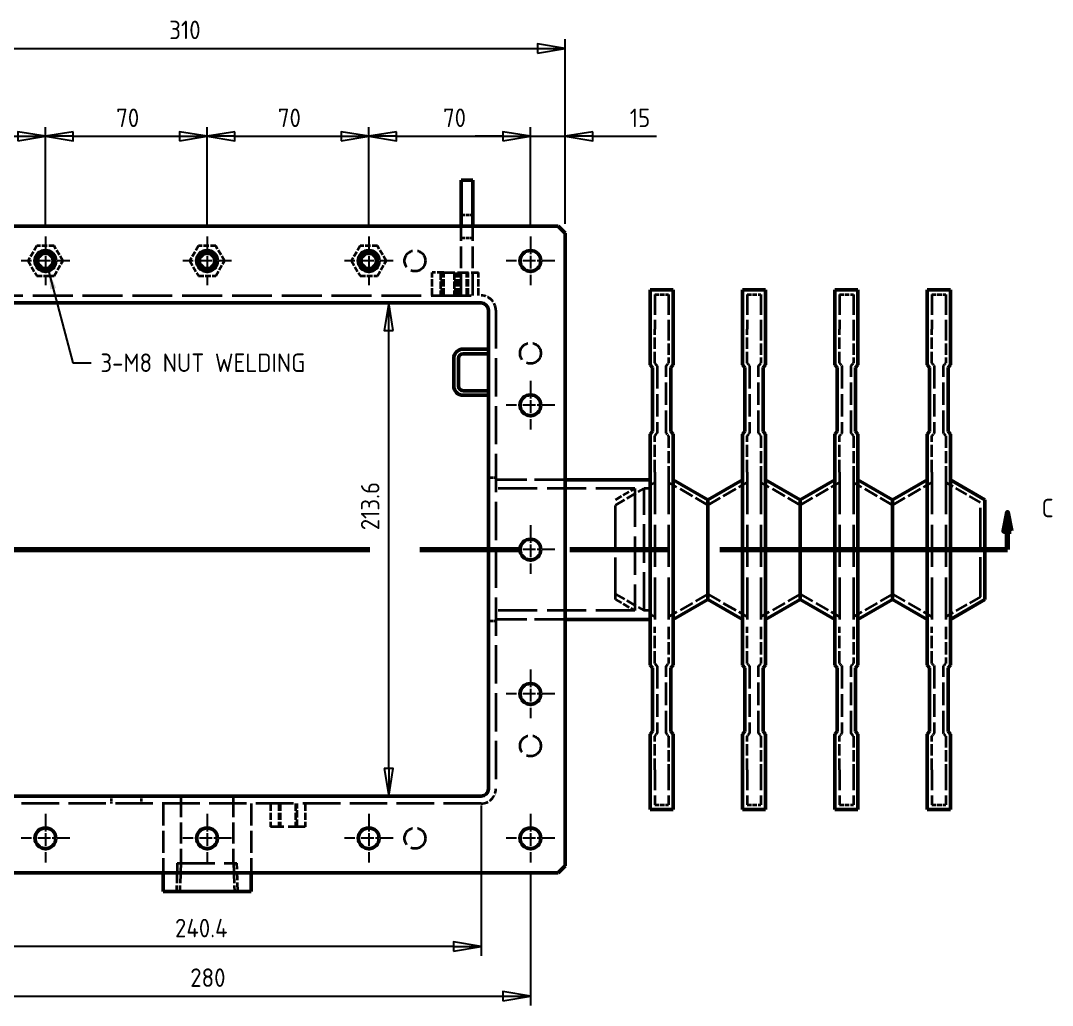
# Model space of a CAD drawing. Header units: millimetres. Extents: x 0 to 3364, y 0 to 2376.
# Drawn here: x 525 to 971.7, y 1507.4 to 1933.8 of the extents above; entities that cross this region are included whole.
import ezdxf

# ---------------------------------------------------------------- set-up
doc = ezdxf.new("R2010")
doc.units = ezdxf.units.MM
doc.header["$LTSCALE"] = 4
for name, pattern in [('CHAIN', [0.3543, 0.2362, -0.0295, 0.0591, -0.0295]), ('DASHED', [0.2067, 0.1654, -0.0413]), ('DOUBLE_DASH_CHAIN', [1.2403, 0.6614, -0.0827, 0.1654, -0.0827, 0.1654, -0.0827])]:
    doc.linetypes.add(name, pattern=pattern)
doc.layers.get('0').update_dxf_attribs({"lineweight": 25})
for name, color, linetype, lineweight in [('가려진 것(ISO)', 5, 'DASHED', 35), ('가시적인 것(ISO)', 7, 'Continuous', 50), ('가시적인 좁은 것(ISO)', 1, 'Continuous', 35), ('기호(ISO)', 7, 'Continuous', 25), ('단면선(ISO)', 7, 'CHAIN', 70), ('중심 표식(ISO)', 1, 'Continuous', 25), ('치수(ISO)', 7, 'Continuous', 25)]:
    doc.layers.add(name, color=color, linetype=linetype, lineweight=lineweight)
doc.styles.add('ISO ProportionalPSTEK', font='isocp.shx')
doc.dimstyles.new('PSTEK', dxfattribs={"dimscale": 4, "dimtxt": 2, "dimasz": 3, "dimexe": 1, "dimexo": 1, "dimgap": 1, "dimtad": 1, "dimrnd": 1e-08, "dimdsep": 46, "dimtxsty": 'ISO ProportionalPSTEK', "dimblk": 'Filled-1', "dimcen": 0.09, "dimdle": 10, "dimclrd": 3, "dimclre": 3, "dimclrt": 1, "dimadec": 1, "dimazin": 2, "dimtfac": 1, "dimtmove": 0, "dimatfit": 3, "dimfxl": 0, "dimtolj": 1, "dimlwd": -1, "dimlwe": -1, "dimarcsym": 0})
doc.dimstyles.new('PSTEK$7', dxfattribs={"dimscale": 4, "dimtxt": 2, "dimasz": 2, "dimexe": 1, "dimexo": 1, "dimgap": 1, "dimtad": 1, "dimrnd": 1e-08, "dimdsep": 46, "dimtxsty": 'ISO ProportionalPSTEK', "dimblk": 'Filled-1', "dimcen": 0.09, "dimdle": 10, "dimclrd": 3, "dimclre": 3, "dimclrt": 1, "dimadec": 1, "dimazin": 2, "dimtfac": 1, "dimtmove": 0, "dimatfit": 3, "dimfxl": 0, "dimtolj": 1, "dimlwd": -1, "dimlwe": -1, "dimarcsym": 0})

# ---------------------------------------------------------------- blocks, each defined once
blk = doc.blocks.new('Filled-1')
at = {"color": 0}
for p, q in [((0, 0), (-1, 0.167)), ((-1, 0.167), (-1, -0.167)), ((-1, 0), (0, 0)), ((-1, -0.167), (0, 0))]:
    blk.add_line(p, q, dxfattribs=at)
at = {"color": 0, "flags": 128}
blk.add_lwpolyline([(-1, -0.167), (0, 0), (-1, 0.167), (-1, -0.167)], dxfattribs=at)
at = {"color": 0}
blk.add_solid([(-1, -0.167), (0, 0), (-1, 0.167), (-1, -0.167)], dxfattribs=at)
blk = doc.blocks.new('*D25')
at = {"layer": 'Defpoints', "color": 0, "transparency": 16777216}
for p in [(745.75, 1883.75), (675.75, 1840.31), (745.75, 1840.31)]:
    blk.add_point(p, dxfattribs=at)
at = {"layer": '치수(ISO)', "color": 3, "transparency": 16777216}
for p, q in [((675.75, 1844.31), (675.75, 1887.75)), ((745.75, 1844.31), (745.75, 1887.75)), ((687.75, 1883.75), (733.75, 1883.75))]:
    blk.add_line(p, q, dxfattribs=at)
at = {"layer": '치수(ISO)', "color": 3, "transparency": 16777216, "xscale": 12, "yscale": 12, "zscale": 12, "rotation": 180}
blk.add_blockref('Filled-1', (675.75, 1883.75), dxfattribs=at)
at = {"layer": '치수(ISO)', "color": 3, "transparency": 16777216, "xscale": 12, "yscale": 12, "zscale": 12}
blk.add_blockref('Filled-1', (745.75, 1883.75), dxfattribs=at)
at = {"layer": '치수(ISO)', "color": 1, "transparency": 16777216, "insert": (707.88, 1895.75), "char_height": 8, "attachment_point": 1, "style": 'ISO ProportionalPSTEK'}
blk.add_mtext('\\A1;70', dxfattribs=at)
blk = doc.blocks.new('*D26')
at = {"layer": 'Defpoints', "color": 0, "transparency": 16777216}
for p in [(760.75, 1883.75), (760.75, 1841.81), (745.75, 1840.31)]:
    blk.add_point(p, dxfattribs=at)
at = {"layer": '치수(ISO)', "color": 3, "transparency": 16777216}
for p, q in [((745.75, 1844.31), (745.75, 1887.75)), ((760.75, 1845.81), (760.75, 1887.75)), ((733.75, 1883.75), (721.75, 1883.75)), ((745.75, 1883.75), (760.75, 1883.75)), ((772.75, 1883.75), (800.28, 1883.75))]:
    blk.add_line(p, q, dxfattribs=at)
at = {"layer": '치수(ISO)', "color": 3, "transparency": 16777216, "xscale": 12, "yscale": 12, "zscale": 12}
blk.add_blockref('Filled-1', (745.75, 1883.75), dxfattribs=at)
at = {"layer": '치수(ISO)', "color": 3, "transparency": 16777216, "xscale": 12, "yscale": 12, "zscale": 12, "rotation": 180}
blk.add_blockref('Filled-1', (760.75, 1883.75), dxfattribs=at)
at = {"layer": '치수(ISO)', "color": 1, "transparency": 16777216, "insert": (788.75, 1895.75), "char_height": 8, "attachment_point": 1, "style": 'ISO ProportionalPSTEK'}
blk.add_mtext('\\A1;15', dxfattribs=at)
blk = doc.blocks.new('*D27')
at = {"layer": 'Defpoints', "color": 0, "transparency": 16777216}
for p in [(465.75, 1569.31), (745.75, 1569.31), (745.75, 1511.44)]:
    blk.add_point(p, dxfattribs=at)
at = {"layer": '치수(ISO)', "color": 3, "transparency": 16777216}
for p, q in [((465.75, 1565.31), (465.75, 1507.44)), ((745.75, 1565.31), (745.75, 1507.44)), ((477.75, 1511.44), (733.75, 1511.44))]:
    blk.add_line(p, q, dxfattribs=at)
at = {"layer": '치수(ISO)', "color": 3, "transparency": 16777216, "xscale": 12, "yscale": 12, "zscale": 12, "rotation": 180}
blk.add_blockref('Filled-1', (465.75, 1511.44), dxfattribs=at)
at = {"layer": '치수(ISO)', "color": 3, "transparency": 16777216, "xscale": 12, "yscale": 12, "zscale": 12}
blk.add_blockref('Filled-1', (745.75, 1511.44), dxfattribs=at)
at = {"layer": '치수(ISO)', "color": 1, "transparency": 16777216, "insert": (598.44, 1523.45), "char_height": 8, "attachment_point": 1, "style": 'ISO ProportionalPSTEK'}
blk.add_mtext('\\A1;280', dxfattribs=at)
blk = doc.blocks.new('*D28')
at = {"layer": 'Defpoints', "color": 0, "transparency": 16777216}
for p in [(483.95, 1598.01), (724.35, 1598.01), (483.95, 1532.91)]:
    blk.add_point(p, dxfattribs=at)
at = {"layer": '치수(ISO)', "color": 3, "transparency": 16777216}
for p, q in [((483.95, 1594.01), (483.95, 1528.91)), ((724.35, 1594.01), (724.35, 1528.91)), ((712.35, 1532.91), (495.95, 1532.91))]:
    blk.add_line(p, q, dxfattribs=at)
at = {"layer": '치수(ISO)', "color": 3, "transparency": 16777216, "xscale": 12, "yscale": 12, "zscale": 12, "rotation": 180}
blk.add_blockref('Filled-1', (483.95, 1532.91), dxfattribs=at)
at = {"layer": '치수(ISO)', "color": 3, "transparency": 16777216, "xscale": 12, "yscale": 12, "zscale": 12}
blk.add_blockref('Filled-1', (724.35, 1532.91), dxfattribs=at)
at = {"layer": '치수(ISO)', "color": 1, "transparency": 16777216, "insert": (591.84, 1544.91), "char_height": 8, "attachment_point": 1, "style": 'ISO ProportionalPSTEK'}
blk.add_mtext('\\A1;240.4', dxfattribs=at)
blk = doc.blocks.new('*D29')
at = {"layer": 'Defpoints', "color": 0, "transparency": 16777216}
for p in [(684.35, 1811.61), (724.35, 1811.61), (724.35, 1598.01)]:
    blk.add_point(p, dxfattribs=at)
at = {"layer": '치수(ISO)', "color": 3, "transparency": 16777216}
blk.add_line((684.35, 1610.01), (684.35, 1799.61), dxfattribs=at)
at = {"layer": '치수(ISO)', "color": 3, "transparency": 16777216, "xscale": 12, "yscale": 12, "zscale": 12}
for p, rotation in [((684.35, 1811.61), 90), ((684.35, 1598.01), 270)]:
    blk.add_blockref('Filled-1', p, dxfattribs=dict(at, rotation=rotation))
at = {"layer": '치수(ISO)', "color": 1, "transparency": 16777216, "insert": (672.34, 1713.18), "char_height": 8, "attachment_point": 1, "rotation": 90, "style": 'ISO ProportionalPSTEK'}
blk.add_mtext('\\A1;213.6', dxfattribs=at)
blk = doc.blocks.new('*D31')
at = {"layer": 'Defpoints', "color": 0, "transparency": 16777216}
for p in [(760.75, 1921.81), (450.75, 1841.81), (760.75, 1841.81)]:
    blk.add_point(p, dxfattribs=at)
at = {"layer": '치수(ISO)', "color": 3, "transparency": 16777216}
for p, q in [((450.75, 1845.81), (450.75, 1925.81)), ((760.75, 1845.81), (760.75, 1925.81)), ((462.75, 1921.81), (748.75, 1921.81))]:
    blk.add_line(p, q, dxfattribs=at)
at = {"layer": '치수(ISO)', "color": 3, "transparency": 16777216, "xscale": 12, "yscale": 12, "zscale": 12, "rotation": 180}
blk.add_blockref('Filled-1', (450.75, 1921.81), dxfattribs=at)
at = {"layer": '치수(ISO)', "color": 3, "transparency": 16777216, "xscale": 12, "yscale": 12, "zscale": 12}
blk.add_blockref('Filled-1', (760.75, 1921.81), dxfattribs=at)
at = {"layer": '치수(ISO)', "color": 1, "transparency": 16777216, "insert": (589.34, 1933.81), "char_height": 8, "attachment_point": 1, "style": 'ISO ProportionalPSTEK'}
blk.add_mtext('\\A1;310', dxfattribs=at)
blk = doc.blocks.new('*D49')
at = {"layer": 'Defpoints', "color": 0, "transparency": 16777216}
for p in [(675.75, 1883.75), (605.75, 1840.31), (675.75, 1840.31)]:
    blk.add_point(p, dxfattribs=at)
at = {"layer": '치수(ISO)', "color": 3, "transparency": 16777216}
for p, q in [((605.75, 1844.31), (605.75, 1887.75)), ((675.75, 1844.31), (675.75, 1887.75)), ((617.75, 1883.75), (663.75, 1883.75))]:
    blk.add_line(p, q, dxfattribs=at)
at = {"layer": '치수(ISO)', "color": 3, "transparency": 16777216, "xscale": 12, "yscale": 12, "zscale": 12, "rotation": 180}
blk.add_blockref('Filled-1', (605.75, 1883.75), dxfattribs=at)
at = {"layer": '치수(ISO)', "color": 3, "transparency": 16777216, "xscale": 12, "yscale": 12, "zscale": 12}
blk.add_blockref('Filled-1', (675.75, 1883.75), dxfattribs=at)
at = {"layer": '치수(ISO)', "color": 1, "transparency": 16777216, "insert": (636.38, 1895.75), "char_height": 8, "attachment_point": 1, "style": 'ISO ProportionalPSTEK'}
blk.add_mtext('\\A1;70', dxfattribs=at)
blk = doc.blocks.new('*D50')
at = {"layer": 'Defpoints', "color": 0, "transparency": 16777216}
for p in [(605.75, 1883.75), (535.75, 1840.31), (605.75, 1840.31)]:
    blk.add_point(p, dxfattribs=at)
at = {"layer": '치수(ISO)', "color": 3, "transparency": 16777216}
for p, q in [((535.75, 1844.31), (535.75, 1887.75)), ((605.75, 1844.31), (605.75, 1887.75)), ((547.75, 1883.75), (593.75, 1883.75))]:
    blk.add_line(p, q, dxfattribs=at)
at = {"layer": '치수(ISO)', "color": 3, "transparency": 16777216, "xscale": 12, "yscale": 12, "zscale": 12, "rotation": 180}
blk.add_blockref('Filled-1', (535.75, 1883.75), dxfattribs=at)
at = {"layer": '치수(ISO)', "color": 3, "transparency": 16777216, "xscale": 12, "yscale": 12, "zscale": 12}
blk.add_blockref('Filled-1', (605.75, 1883.75), dxfattribs=at)
at = {"layer": '치수(ISO)', "color": 1, "transparency": 16777216, "insert": (566.38, 1895.75), "char_height": 8, "attachment_point": 1, "style": 'ISO ProportionalPSTEK'}
blk.add_mtext('\\A1;70', dxfattribs=at)
blk = doc.blocks.new('*D51')
at = {"layer": 'Defpoints', "color": 0, "transparency": 16777216}
for p in [(535.75, 1883.75), (465.75, 1840.31), (535.75, 1840.31)]:
    blk.add_point(p, dxfattribs=at)
at = {"layer": '치수(ISO)', "color": 3, "transparency": 16777216}
for p, q in [((465.75, 1844.31), (465.75, 1887.75)), ((535.75, 1844.31), (535.75, 1887.75)), ((477.75, 1883.75), (523.75, 1883.75))]:
    blk.add_line(p, q, dxfattribs=at)
at = {"layer": '치수(ISO)', "color": 3, "transparency": 16777216, "xscale": 12, "yscale": 12, "zscale": 12, "rotation": 180}
blk.add_blockref('Filled-1', (465.75, 1883.75), dxfattribs=at)
at = {"layer": '치수(ISO)', "color": 3, "transparency": 16777216, "xscale": 12, "yscale": 12, "zscale": 12}
blk.add_blockref('Filled-1', (535.75, 1883.75), dxfattribs=at)
at = {"layer": '치수(ISO)', "color": 1, "transparency": 16777216, "insert": (496.38, 1895.75), "char_height": 8, "attachment_point": 1, "style": 'ISO ProportionalPSTEK'}
blk.add_mtext('\\A1;70', dxfattribs=at)
blk = doc.blocks.new('2dTransSection2')
at = {"layer": '단면선(ISO)', "linetype": 'Continuous'}
for p, q in [((44.6, 430.2), (44.2, 428.2)), ((44.6, 428.2), (44.6, 430.2)), ((45, 428.2), (44.6, 430.2)), ((238.06, 430.2), (237.66, 428.2)), ((238.06, 428.2), (238.06, 430.2)), ((238.46, 428.2), (238.06, 430.2)), ((44.2, 428.2), (45, 428.2)), ((44.6, 426.2), (44.6, 428.2)), ((237.66, 428.2), (238.46, 428.2)), ((238.06, 426.2), (238.06, 428.2)), ((44.6, 426.2), (55.44, 426.2)), ((227.22, 426.2), (238.06, 426.2))]:
    blk.add_line(p, q, dxfattribs=at)
at = {"layer": '단면선(ISO)', "linetype": 'DOUBLE_DASH_CHAIN', "ltscale": 16.359619}
blk.add_line((44.6, 426.2), (238.06, 426.2), dxfattribs=at)
at = {"layer": '단면선(ISO)', "linetype": 'Continuous', "flags": 128}
for points in [[(45, 428.2), (44.6, 430.2), (44.2, 428.2), (45, 428.2)], [(238.46, 428.2), (238.06, 430.2), (237.66, 428.2), (238.46, 428.2)]]:
    blk.add_lwpolyline(points, dxfattribs=at)
at = {"layer": '단면선(ISO)'}
for points in [[(45, 428.2), (44.6, 430.2), (44.2, 428.2), (45, 428.2)], [(238.46, 428.2), (238.06, 430.2), (237.66, 428.2), (238.46, 428.2)]]:
    blk.add_solid(points, dxfattribs=at)
at = {"layer": '단면선(ISO)', "char_height": 2, "attachment_point": 7, "style": 'ISO ProportionalPSTEK'}
for insert in [(39.75, 429.7), (241.77, 429.7)]:
    blk.add_mtext('C', dxfattribs=dict(at, insert=insert))

msp = doc.modelspace()

# ---------------------------------------------------------------- linework, layer by layer
at = {"layer": '가려진 것(ISO)', "ltscale": 2.380771}
for p, q in [((715.7459, 1849.8072), (720.7459, 1849.8072)), ((715.7459, 1839.8072), (720.7459, 1839.8072))]:
    msp.add_line(p, q, dxfattribs=at)
at = {"layer": '가려진 것(ISO)', "ltscale": 14.285125}
for p, q in [((715.7459, 1814.8072), (715.7459, 1844.8072)), ((720.7459, 1814.8072), (720.7459, 1844.8072)), ((586.7459, 1594.8072), (586.7459, 1564.8072)), ((624.7459, 1594.8072), (624.7459, 1564.8072))]:
    msp.add_line(p, q, dxfattribs=at)
at = {"layer": '가려진 것(ISO)', "ltscale": 3.573851}
for p, q in [((531.9931, 1836.3072), (528.2404, 1829.8072)), ((539.4987, 1836.3072), (531.9931, 1836.3072)), ((543.2515, 1829.8072), (539.4987, 1836.3072)), ((601.9931, 1836.3072), (598.2404, 1829.8072)), ((609.4987, 1836.3072), (601.9931, 1836.3072)), ((613.2515, 1829.8072), (609.4987, 1836.3072)), ((671.9931, 1836.3072), (668.2404, 1829.8072)), ((679.4987, 1836.3072), (671.9931, 1836.3072)), ((683.2515, 1829.8072), (679.4987, 1836.3072)), ((528.2404, 1829.8072), (531.9931, 1823.3072)), ((539.4987, 1823.3072), (543.2515, 1829.8072)), ((598.2404, 1829.8072), (601.9931, 1823.3072)), ((609.4987, 1823.3072), (613.2515, 1829.8072)), ((668.2404, 1829.8072), (671.9931, 1823.3072)), ((679.4987, 1823.3072), (683.2515, 1829.8072)), ((531.9931, 1823.3072), (539.4987, 1823.3072)), ((601.9931, 1823.3072), (609.4987, 1823.3072)), ((671.9931, 1823.3072), (679.4987, 1823.3072))]:
    msp.add_line(p, q, dxfattribs=at)
at = {"layer": '가려진 것(ISO)', "ltscale": 4.396033}
msp.add_line((708.2459, 1824.8072), (703.2459, 1824.8072), dxfattribs=at)
at = {"layer": '가려진 것(ISO)', "ltscale": 4.761642}
for p, q in [((703.2459, 1814.8072), (703.2459, 1824.8072)), ((706.7459, 1824.8072), (706.7459, 1814.8072)), ((707.4224, 1814.8072), (707.4224, 1824.8072)), ((708.2459, 1814.8072), (708.2459, 1824.8072)), ((712.7459, 1824.8072), (712.7459, 1814.8072)), ((713.2874, 1814.8072), (713.2874, 1824.8072)), ((714.0694, 1814.8072), (714.0694, 1824.8072)), ((714.7459, 1814.8072), (714.7459, 1824.8072)), ((718.2044, 1814.8072), (718.2044, 1824.8072)), ((718.2459, 1814.8072), (718.2459, 1824.8072)), ((718.7459, 1814.8072), (718.7459, 1824.8072)), ((723.2459, 1814.8072), (723.2459, 1824.8072)), ((633.2459, 1594.8072), (633.2459, 1584.8072)), ((636.7459, 1594.8072), (636.7459, 1584.8072)), ((637.4224, 1594.8072), (637.4224, 1584.8072)), ((644.0694, 1594.8072), (644.0694, 1584.8072)), ((644.7459, 1584.8072), (644.7459, 1594.8072)), ((648.2459, 1594.8072), (648.2459, 1584.8072))]:
    msp.add_line(p, q, dxfattribs=at)
at = {"layer": '가려진 것(ISO)', "ltscale": 7.142512}
msp.add_line((708.2459, 1824.8072), (723.2459, 1824.8072), dxfattribs=at)
at = {"layer": '가려진 것(ISO)', "ltscale": 26.080837}
msp.add_line((487.1459, 1814.8072), (724.3459, 1814.8072), dxfattribs=at)
at = {"layer": '가려진 것(ISO)', "ltscale": 13.380299}
for p, q in [((799.5459, 1815.3072), (799.5459, 1800.1736)), ((805.5459, 1815.3072), (805.5459, 1800.1736)), ((839.5459, 1815.3072), (839.5459, 1800.1736)), ((845.5459, 1815.3072), (845.5459, 1800.1736)), ((879.5459, 1815.3072), (879.5459, 1800.1736)), ((885.5459, 1815.3072), (885.5459, 1800.1736)), ((919.5459, 1815.3072), (919.5459, 1800.1736)), ((925.5459, 1815.3072), (925.5459, 1800.1736)), ((799.5459, 1609.4407), (799.5459, 1594.3072)), ((805.5459, 1609.4407), (805.5459, 1594.3072)), ((839.5459, 1609.4407), (839.5459, 1594.3072)), ((845.5459, 1609.4407), (845.5459, 1594.3072)), ((879.5459, 1609.4407), (879.5459, 1594.3072)), ((885.5459, 1609.4407), (885.5459, 1594.3072)), ((919.5459, 1609.4407), (919.5459, 1594.3072)), ((925.5459, 1609.4407), (925.5459, 1594.3072))]:
    msp.add_line(p, q, dxfattribs=at)
at = {"layer": '가려진 것(ISO)', "ltscale": 2.856945}
for p, q in [((799.5459, 1815.3072), (805.5459, 1815.3072)), ((839.5459, 1815.3072), (845.5459, 1815.3072)), ((879.5459, 1815.3072), (885.5459, 1815.3072)), ((919.5459, 1815.3072), (925.5459, 1815.3072)), ((799.5459, 1594.3072), (805.5459, 1594.3072)), ((839.5459, 1594.3072), (845.5459, 1594.3072)), ((879.5459, 1594.3072), (885.5459, 1594.3072)), ((919.5459, 1594.3072), (925.5459, 1594.3072))]:
    msp.add_line(p, q, dxfattribs=at)
at = {"layer": '가려진 것(ISO)', "ltscale": 25.060474}
msp.add_line((730.7459, 1808.4072), (730.7459, 1601.2072), dxfattribs=at)
at = {"layer": '가려진 것(ISO)', "ltscale": 7.417737}
for p, q in [((799.5459, 1785.5351), (799.5459, 1800.1736)), ((805.5459, 1800.1736), (805.5459, 1785.5351)), ((839.5459, 1785.5351), (839.5459, 1800.1736)), ((845.5459, 1800.1736), (845.5459, 1785.5351)), ((879.5459, 1785.5351), (879.5459, 1800.1736)), ((885.5459, 1800.1736), (885.5459, 1785.5351)), ((919.5459, 1785.5351), (919.5459, 1800.1736)), ((925.5459, 1800.1736), (925.5459, 1785.5351)), ((799.5459, 1609.4407), (799.5459, 1624.0792)), ((805.5459, 1624.0792), (805.5459, 1609.4407)), ((839.5459, 1609.4407), (839.5459, 1624.0792)), ((845.5459, 1624.0792), (845.5459, 1609.4407)), ((879.5459, 1609.4407), (879.5459, 1624.0792)), ((885.5459, 1624.0792), (885.5459, 1609.4407)), ((919.5459, 1609.4407), (919.5459, 1624.0792)), ((925.5459, 1624.0792), (925.5459, 1609.4407))]:
    msp.add_line(p, q, dxfattribs=at)
at = {"layer": '가려진 것(ISO)', "ltscale": 0.768951}
for p, q in [((799.5459, 1785.5351), (800.5459, 1784.3434)), ((804.5459, 1784.3434), (805.5459, 1785.5351)), ((839.5459, 1785.5351), (840.5459, 1784.3434)), ((844.5459, 1784.3434), (845.5459, 1785.5351)), ((879.5459, 1785.5351), (880.5459, 1784.3434)), ((884.5459, 1784.3434), (885.5459, 1785.5351)), ((919.5459, 1785.5351), (920.5459, 1784.3434)), ((924.5459, 1784.3434), (925.5459, 1785.5351)), ((800.5459, 1755.271), (799.5459, 1754.0792)), ((805.5459, 1754.0792), (804.5459, 1755.271)), ((840.5459, 1755.271), (839.5459, 1754.0792)), ((845.5459, 1754.0792), (844.5459, 1755.271)), ((880.5459, 1755.271), (879.5459, 1754.0792)), ((885.5459, 1754.0792), (884.5459, 1755.271)), ((920.5459, 1755.271), (919.5459, 1754.0792)), ((925.5459, 1754.0792), (924.5459, 1755.271)), ((799.5459, 1655.5351), (800.5459, 1654.3434)), ((804.5459, 1654.3434), (805.5459, 1655.5351)), ((839.5459, 1655.5351), (840.5459, 1654.3434)), ((844.5459, 1654.3434), (845.5459, 1655.5351)), ((879.5459, 1655.5351), (880.5459, 1654.3434)), ((884.5459, 1654.3434), (885.5459, 1655.5351)), ((919.5459, 1655.5351), (920.5459, 1654.3434)), ((924.5459, 1654.3434), (925.5459, 1655.5351)), ((800.5459, 1625.271), (799.5459, 1624.0792)), ((805.5459, 1624.0792), (804.5459, 1625.271)), ((840.5459, 1625.271), (839.5459, 1624.0792)), ((845.5459, 1624.0792), (844.5459, 1625.271)), ((880.5459, 1625.271), (879.5459, 1624.0792)), ((885.5459, 1624.0792), (884.5459, 1625.271)), ((920.5459, 1625.271), (919.5459, 1624.0792)), ((925.5459, 1624.0792), (924.5459, 1625.271))]:
    msp.add_line(p, q, dxfattribs=at)
at = {"layer": '가려진 것(ISO)', "ltscale": 14.731858}
for p, q in [((800.5459, 1784.3434), (800.5459, 1755.271)), ((804.5459, 1755.271), (804.5459, 1784.3434)), ((840.5459, 1784.3434), (840.5459, 1755.271)), ((844.5459, 1755.271), (844.5459, 1784.3434)), ((880.5459, 1784.3434), (880.5459, 1755.271)), ((884.5459, 1755.271), (884.5459, 1784.3434)), ((920.5459, 1784.3434), (920.5459, 1755.271)), ((924.5459, 1755.271), (924.5459, 1784.3434)), ((800.5459, 1654.3434), (800.5459, 1625.271)), ((804.5459, 1625.271), (804.5459, 1654.3434)), ((840.5459, 1654.3434), (840.5459, 1625.271)), ((844.5459, 1625.271), (844.5459, 1654.3434)), ((880.5459, 1654.3434), (880.5459, 1625.271)), ((884.5459, 1625.271), (884.5459, 1654.3434)), ((920.5459, 1654.3434), (920.5459, 1625.271)), ((924.5459, 1625.271), (924.5459, 1654.3434))]:
    msp.add_line(p, q, dxfattribs=at)
at = {"layer": '가려진 것(ISO)', "ltscale": 7.98303}
for p, q in [((799.5459, 1738.3251), (799.5459, 1754.0792)), ((805.5459, 1754.0792), (805.5459, 1738.3251)), ((839.5459, 1738.3251), (839.5459, 1754.0792)), ((845.5459, 1754.0792), (845.5459, 1738.3251)), ((879.5459, 1738.3251), (879.5459, 1754.0792)), ((885.5459, 1754.0792), (885.5459, 1738.3251)), ((919.5459, 1738.3251), (919.5459, 1754.0792)), ((925.5459, 1754.0792), (925.5459, 1738.3251)), ((799.5459, 1655.5351), (799.5459, 1671.2892)), ((805.5459, 1671.2892), (805.5459, 1655.5351)), ((839.5459, 1655.5351), (839.5459, 1671.2892)), ((845.5459, 1671.2892), (845.5459, 1655.5351)), ((879.5459, 1655.5351), (879.5459, 1671.2892)), ((885.5459, 1671.2892), (885.5459, 1655.5351)), ((919.5459, 1655.5351), (919.5459, 1671.2892)), ((925.5459, 1671.2892), (925.5459, 1655.5351))]:
    msp.add_line(p, q, dxfattribs=at)
at = {"layer": '가려진 것(ISO)', "ltscale": 27.583014}
for p, q in [((799.5459, 1738.3251), (799.5459, 1671.2892)), ((805.5459, 1738.3251), (805.5459, 1671.2892)), ((839.5459, 1738.3251), (839.5459, 1671.2892)), ((845.5459, 1738.3251), (845.5459, 1671.2892)), ((879.5459, 1738.3251), (879.5459, 1671.2892)), ((885.5459, 1738.3251), (885.5459, 1671.2892)), ((919.5459, 1738.3251), (919.5459, 1671.2892)), ((925.5459, 1738.3251), (925.5459, 1671.2892))]:
    msp.add_line(p, q, dxfattribs=at)
at = {"layer": '가려진 것(ISO)', "ltscale": 1.523657}
for p, q in [((730.7459, 1735.8072), (727.5459, 1735.8072)), ((730.7459, 1673.8072), (727.5459, 1673.8072)), ((564.2459, 1598.0072), (564.2459, 1594.8072)), ((577.2459, 1598.0072), (577.2459, 1594.8072))]:
    msp.add_line(p, q, dxfattribs=at)
at = {"layer": '가려진 것(ISO)', "ltscale": 20.077406}
for p, q in [((760.7459, 1735.0572), (727.5459, 1735.0572)), ((760.7459, 1674.5572), (727.5459, 1674.5572))]:
    msp.add_line(p, q, dxfattribs=at)
at = {"layer": '가려진 것(ISO)', "ltscale": 1.099577}
for p, q in [((797.5459, 1732.7478), (799.5459, 1733.9025)), ((797.5459, 1676.8666), (799.5459, 1675.7119))]:
    msp.add_line(p, q, dxfattribs=at)
at = {"layer": '가려진 것(ISO)', "ltscale": 9.347156}
for p, q in [((822.5459, 1724.0875), (805.5459, 1733.9025)), ((822.5459, 1724.0875), (839.5459, 1733.9025)), ((862.5459, 1724.0875), (845.5459, 1733.9025)), ((862.5459, 1724.0875), (879.5459, 1733.9025)), ((902.5459, 1724.0875), (885.5459, 1733.9025)), ((902.5459, 1724.0875), (919.5459, 1733.9025)), ((822.5459, 1685.5268), (805.5459, 1675.7119)), ((822.5459, 1685.5268), (839.5459, 1675.7119)), ((862.5459, 1685.5268), (845.5459, 1675.7119)), ((862.5459, 1685.5268), (879.5459, 1675.7119)), ((902.5459, 1685.5268), (885.5459, 1675.7119)), ((902.5459, 1685.5268), (919.5459, 1675.7119))]:
    msp.add_line(p, q, dxfattribs=at)
at = {"layer": '가려진 것(ISO)', "ltscale": 8.247478}
for p, q in [((940.5459, 1725.2422), (925.5459, 1733.9025)), ((940.5459, 1684.3721), (925.5459, 1675.7119))]:
    msp.add_line(p, q, dxfattribs=at)
at = {"layer": '가려진 것(ISO)', "ltscale": 25.567734}
for p, q in [((790.9641, 1731.2572), (727.5459, 1731.2572)), ((790.9641, 1678.3572), (727.5459, 1678.3572))]:
    msp.add_line(p, q, dxfattribs=at)
at = {"layer": '가려진 것(ISO)', "ltscale": 6.827909}
for p, q in [((782.5459, 1724.0875), (794.9641, 1731.2572)), ((782.5459, 1685.5268), (794.9641, 1678.3572))]:
    msp.add_line(p, q, dxfattribs=at)
at = {"layer": '가려진 것(ISO)', "ltscale": 4.628555}
for p, q in [((782.5459, 1726.3969), (790.9641, 1731.2572)), ((782.5459, 1683.2174), (790.9641, 1678.3572))]:
    msp.add_line(p, q, dxfattribs=at)
at = {"layer": '가려진 것(ISO)', "ltscale": 25.125523}
for p, q in [((790.9641, 1731.2572), (790.9641, 1678.3572)), ((794.9641, 1678.3572), (794.9641, 1731.2572))]:
    msp.add_line(p, q, dxfattribs=at)
at = {"layer": '가려진 것(ISO)', "ltscale": 1.229283}
for p, q in [((797.5459, 1731.2572), (794.9641, 1731.2572)), ((797.5459, 1678.3572), (794.9641, 1678.3572))]:
    msp.add_line(p, q, dxfattribs=at)
at = {"layer": '가려진 것(ISO)', "ltscale": 27.344858}
msp.add_line((782.5459, 1683.2174), (782.5459, 1726.3969), dxfattribs=at)
at = {"layer": '가려진 것(ISO)', "ltscale": 25.882353}
msp.add_line((940.5459, 1684.3721), (940.5459, 1725.2422), dxfattribs=at)
at = {"layer": '가려진 것(ISO)', "ltscale": 24.552492}
msp.add_line((724.3459, 1594.8072), (480.7459, 1594.8072), dxfattribs=at)
at = {"layer": '가려진 것(ISO)', "ltscale": 13.789904}
for p, q in [((594.4304, 1598.0072), (594.4304, 1569.0472)), ((617.0614, 1598.0072), (617.0614, 1569.0472))]:
    msp.add_line(p, q, dxfattribs=at)
at = {"layer": '가려진 것(ISO)', "ltscale": 11.219489}
msp.add_line((648.2459, 1584.8072), (633.2459, 1584.8072), dxfattribs=at)
at = {"layer": '가려진 것(ISO)', "ltscale": 5.831117}
for p, q in [((592.8433, 1569.0472), (592.4608, 1556.8072)), ((594.2954, 1569.0472), (593.9129, 1556.8072)), ((617.1964, 1569.0472), (617.5789, 1556.8072)), ((619.0311, 1556.8072), (618.6486, 1569.0472))]:
    msp.add_line(p, q, dxfattribs=at)
at = {"layer": '가려진 것(ISO)', "ltscale": 24.513083}
msp.add_line((592.8433, 1569.0472), (618.6486, 1569.0472), dxfattribs=at)
at = {"layer": '가려진 것(ISO)', "ltscale": 13.463407}
for centre in [(695.7459, 1829.8072), (745.7459, 1789.8072), (745.7459, 1619.8072), (695.7459, 1579.8072)]:
    msp.add_circle(centre, 4.5, dxfattribs=at)
at = {"layer": '가려진 것(ISO)', "ltscale": 4.786925}
for centre, start, end in [((724.3459, 1808.4072), 0, 90), ((724.3459, 1601.2072), 270, 0)]:
    msp.add_arc(centre, 6.4, start, end, dxfattribs=at)
at = {"layer": '가시적인 것(ISO)'}
for p, q in [((715.7459, 1861.8072), (715.7459, 1864.8072)), ((720.7459, 1864.8072), (715.7459, 1864.8072)), ((720.7459, 1864.8072), (720.7459, 1861.8072)), ((715.7459, 1844.8072), (715.7459, 1861.8072)), ((720.7459, 1844.8072), (720.7459, 1861.8072)), ((453.7459, 1844.8072), (757.7459, 1844.8072)), ((757.7459, 1844.8072), (760.7459, 1841.8072)), ((760.7459, 1841.8072), (760.7459, 1567.8072)), ((797.5459, 1817.3072), (797.5459, 1800.8577)), ((797.5459, 1817.3072), (807.5459, 1817.3072)), ((807.5459, 1800.8577), (807.5459, 1817.3072)), ((837.5459, 1817.3072), (837.5459, 1800.8577)), ((837.5459, 1817.3072), (847.5459, 1817.3072)), ((847.5459, 1800.8577), (847.5459, 1817.3072)), ((877.5459, 1817.3072), (877.5459, 1800.8577)), ((877.5459, 1817.3072), (887.5459, 1817.3072)), ((887.5459, 1800.8577), (887.5459, 1817.3072)), ((917.5459, 1817.3072), (917.5459, 1800.8577)), ((917.5459, 1817.3072), (927.5459, 1817.3072)), ((927.5459, 1800.8577), (927.5459, 1817.3072)), ((487.1459, 1811.6072), (724.3459, 1811.6072)), ((727.5459, 1808.4072), (727.5459, 1601.2072)), ((797.5459, 1784.8072), (797.5459, 1800.8577)), ((807.5459, 1800.8577), (807.5459, 1784.8072)), ((837.5459, 1784.8072), (837.5459, 1800.8577)), ((847.5459, 1800.8577), (847.5459, 1784.8072)), ((877.5459, 1784.8072), (877.5459, 1800.8577)), ((887.5459, 1800.8577), (887.5459, 1784.8072)), ((917.5459, 1784.8072), (917.5459, 1800.8577)), ((927.5459, 1800.8577), (927.5459, 1784.8072)), ((727.5459, 1791.6072), (716.5459, 1791.6072)), ((712.5459, 1787.6072), (712.5459, 1775.6072)), ((714.5459, 1775.6072), (714.5459, 1787.6072)), ((716.5459, 1789.6072), (727.5459, 1789.6072)), ((797.5459, 1784.8072), (798.5459, 1783.6154)), ((798.5459, 1783.6154), (798.5459, 1755.9989)), ((806.5459, 1783.6154), (807.5459, 1784.8072)), ((806.5459, 1755.9989), (806.5459, 1783.6154)), ((837.5459, 1784.8072), (838.5459, 1783.6154)), ((838.5459, 1783.6154), (838.5459, 1755.9989)), ((846.5459, 1783.6154), (847.5459, 1784.8072)), ((846.5459, 1755.9989), (846.5459, 1783.6154)), ((877.5459, 1784.8072), (878.5459, 1783.6154)), ((878.5459, 1783.6154), (878.5459, 1755.9989)), ((886.5459, 1783.6154), (887.5459, 1784.8072)), ((886.5459, 1755.9989), (886.5459, 1783.6154)), ((917.5459, 1784.8072), (918.5459, 1783.6154)), ((918.5459, 1783.6154), (918.5459, 1755.9989)), ((926.5459, 1783.6154), (927.5459, 1784.8072)), ((926.5459, 1755.9989), (926.5459, 1783.6154)), ((727.5459, 1773.6072), (716.5459, 1773.6072)), ((716.5459, 1771.6072), (727.5459, 1771.6072)), ((798.5459, 1755.9989), (797.5459, 1754.8072)), ((807.5459, 1754.8072), (806.5459, 1755.9989)), ((838.5459, 1755.9989), (837.5459, 1754.8072)), ((847.5459, 1754.8072), (846.5459, 1755.9989)), ((878.5459, 1755.9989), (877.5459, 1754.8072)), ((887.5459, 1754.8072), (886.5459, 1755.9989)), ((918.5459, 1755.9989), (917.5459, 1754.8072)), ((927.5459, 1754.8072), (926.5459, 1755.9989)), ((797.5459, 1739.0092), (797.5459, 1754.8072)), ((807.5459, 1754.8072), (807.5459, 1739.0092)), ((837.5459, 1739.0092), (837.5459, 1754.8072)), ((847.5459, 1754.8072), (847.5459, 1739.0092)), ((877.5459, 1739.0092), (877.5459, 1754.8072)), ((887.5459, 1754.8072), (887.5459, 1739.0092)), ((917.5459, 1739.0092), (917.5459, 1754.8072)), ((927.5459, 1754.8072), (927.5459, 1739.0092)), ((797.5459, 1739.0092), (797.5459, 1670.6052)), ((807.5459, 1670.6052), (807.5459, 1739.0092)), ((837.5459, 1739.0092), (837.5459, 1670.6052)), ((847.5459, 1670.6052), (847.5459, 1739.0092)), ((877.5459, 1739.0092), (877.5459, 1670.6052)), ((887.5459, 1670.6052), (887.5459, 1739.0092)), ((917.5459, 1739.0092), (917.5459, 1670.6052)), ((927.5459, 1670.6052), (927.5459, 1739.0092)), ((797.5459, 1735.0572), (760.7459, 1735.0572)), ((822.5459, 1726.3969), (807.5459, 1735.0572)), ((822.5459, 1726.3969), (837.5459, 1735.0572)), ((862.5459, 1726.3969), (847.5459, 1735.0572)), ((862.5459, 1726.3969), (877.5459, 1735.0572)), ((902.5459, 1726.3969), (887.5459, 1735.0572)), ((902.5459, 1726.3969), (917.5459, 1735.0572)), ((942.5459, 1726.3969), (927.5459, 1735.0572)), ((822.5459, 1683.2174), (822.5459, 1726.3969)), ((862.5459, 1683.2174), (862.5459, 1726.3969)), ((902.5459, 1683.2174), (902.5459, 1726.3969)), ((942.5459, 1683.2174), (942.5459, 1726.3969)), ((822.5459, 1683.2174), (807.5459, 1674.5572)), ((822.5459, 1683.2174), (837.5459, 1674.5572)), ((862.5459, 1683.2174), (847.5459, 1674.5572)), ((862.5459, 1683.2174), (877.5459, 1674.5572)), ((902.5459, 1683.2174), (887.5459, 1674.5572)), ((902.5459, 1683.2174), (917.5459, 1674.5572)), ((942.5459, 1683.2174), (927.5459, 1674.5572)), ((797.5459, 1674.5572), (760.7459, 1674.5572)), ((797.5459, 1654.8072), (797.5459, 1670.6052)), ((807.5459, 1670.6052), (807.5459, 1654.8072)), ((837.5459, 1654.8072), (837.5459, 1670.6052)), ((847.5459, 1670.6052), (847.5459, 1654.8072)), ((877.5459, 1654.8072), (877.5459, 1670.6052)), ((887.5459, 1670.6052), (887.5459, 1654.8072)), ((917.5459, 1654.8072), (917.5459, 1670.6052)), ((927.5459, 1670.6052), (927.5459, 1654.8072)), ((797.5459, 1654.8072), (798.5459, 1653.6154)), ((798.5459, 1653.6154), (798.5459, 1625.9989)), ((806.5459, 1653.6154), (807.5459, 1654.8072)), ((806.5459, 1625.9989), (806.5459, 1653.6154)), ((837.5459, 1654.8072), (838.5459, 1653.6154)), ((838.5459, 1653.6154), (838.5459, 1625.9989)), ((846.5459, 1653.6154), (847.5459, 1654.8072)), ((846.5459, 1625.9989), (846.5459, 1653.6154)), ((877.5459, 1654.8072), (878.5459, 1653.6154)), ((878.5459, 1653.6154), (878.5459, 1625.9989)), ((886.5459, 1653.6154), (887.5459, 1654.8072)), ((886.5459, 1625.9989), (886.5459, 1653.6154)), ((917.5459, 1654.8072), (918.5459, 1653.6154)), ((918.5459, 1653.6154), (918.5459, 1625.9989)), ((926.5459, 1653.6154), (927.5459, 1654.8072)), ((926.5459, 1625.9989), (926.5459, 1653.6154)), ((798.5459, 1625.9989), (797.5459, 1624.8072)), ((797.5459, 1608.7567), (797.5459, 1624.8072)), ((807.5459, 1624.8072), (806.5459, 1625.9989)), ((807.5459, 1624.8072), (807.5459, 1608.7567)), ((838.5459, 1625.9989), (837.5459, 1624.8072)), ((837.5459, 1608.7567), (837.5459, 1624.8072)), ((847.5459, 1624.8072), (846.5459, 1625.9989)), ((847.5459, 1624.8072), (847.5459, 1608.7567)), ((878.5459, 1625.9989), (877.5459, 1624.8072)), ((877.5459, 1608.7567), (877.5459, 1624.8072)), ((887.5459, 1624.8072), (886.5459, 1625.9989)), ((887.5459, 1624.8072), (887.5459, 1608.7567)), ((918.5459, 1625.9989), (917.5459, 1624.8072)), ((917.5459, 1608.7567), (917.5459, 1624.8072)), ((927.5459, 1624.8072), (926.5459, 1625.9989)), ((927.5459, 1624.8072), (927.5459, 1608.7567)), ((797.5459, 1608.7567), (797.5459, 1592.3072)), ((807.5459, 1592.3072), (807.5459, 1608.7567)), ((837.5459, 1608.7567), (837.5459, 1592.3072)), ((847.5459, 1592.3072), (847.5459, 1608.7567)), ((877.5459, 1608.7567), (877.5459, 1592.3072)), ((887.5459, 1592.3072), (887.5459, 1608.7567)), ((917.5459, 1608.7567), (917.5459, 1592.3072)), ((927.5459, 1592.3072), (927.5459, 1608.7567)), ((724.3459, 1598.0072), (483.9459, 1598.0072)), ((797.5459, 1592.3072), (807.5459, 1592.3072)), ((837.5459, 1592.3072), (847.5459, 1592.3072)), ((877.5459, 1592.3072), (887.5459, 1592.3072)), ((917.5459, 1592.3072), (927.5459, 1592.3072)), ((757.7459, 1564.8072), (453.7459, 1564.8072)), ((586.7459, 1564.8072), (586.7459, 1556.8072)), ((624.7459, 1564.8072), (624.7459, 1556.8072)), ((760.7459, 1567.8072), (757.7459, 1564.8072)), ((586.7459, 1556.8072), (624.7459, 1556.8072))]:
    msp.add_line(p, q, dxfattribs=at)
for centre, radius in [((535.7459, 1829.8072), 4.5), ((535.7459, 1829.8072), 3.3235), ((605.7459, 1829.8072), 4.5), ((605.7459, 1829.8072), 3.3235), ((675.7459, 1829.8072), 4.5), ((675.7459, 1829.8072), 3.3235), ((745.7459, 1829.8072), 4.5), ((745.7459, 1767.3072), 4.5), ((745.7459, 1704.8072), 4.5), ((745.7459, 1642.3072), 4.5), ((535.7459, 1579.8072), 4.5), ((605.7459, 1579.8072), 4.5), ((675.7459, 1579.8072), 4.5), ((745.7459, 1579.8072), 4.5)]:
    msp.add_circle(centre, radius, dxfattribs=at)
for centre, radius, start, end in [((724.3459, 1808.4072), 3.2, 0, 90), ((716.5459, 1787.6072), 4, 90, 180), ((716.5459, 1787.6072), 2, 90, 180), ((716.5459, 1775.6072), 4, 180, 270), ((716.5459, 1775.6072), 2, 180, 270), ((724.3459, 1601.2072), 3.2, 270, 0)]:
    msp.add_arc(centre, radius, start, end, dxfattribs=at)
at = {"layer": '가시적인 좁은 것(ISO)'}
for centre in [(535.7459, 1829.8072), (605.7459, 1829.8072), (675.7459, 1829.8072)]:
    msp.add_arc(centre, 4, 100, 10, dxfattribs=at)
at = {"layer": '중심 표식(ISO)', "linetype": 'CHAIN', "ltscale": 5.833739}
for p, q in [((535.7459, 1840.3072), (535.7459, 1819.3072)), ((605.7459, 1840.3072), (605.7459, 1819.3072)), ((675.7459, 1840.3072), (675.7459, 1819.3072)), ((745.7459, 1840.3072), (745.7459, 1819.3072)), ((546.2459, 1829.8072), (525.2459, 1829.8072)), ((616.2459, 1829.8072), (595.2459, 1829.8072)), ((686.2459, 1829.8072), (665.2459, 1829.8072)), ((756.2459, 1829.8072), (735.2459, 1829.8072)), ((745.7459, 1777.8072), (745.7459, 1756.8072)), ((756.2459, 1767.3072), (735.2459, 1767.3072)), ((745.7459, 1715.3072), (745.7459, 1694.3072)), ((756.2459, 1704.8072), (735.2459, 1704.8072)), ((745.7459, 1652.8072), (745.7459, 1631.8072)), ((756.2459, 1642.3072), (735.2459, 1642.3072)), ((535.7459, 1590.3072), (535.7459, 1569.3072)), ((605.7459, 1590.3072), (605.7459, 1569.3072)), ((675.7459, 1590.3072), (675.7459, 1569.3072)), ((745.7459, 1590.3072), (745.7459, 1569.3072)), ((546.2459, 1579.8072), (525.2459, 1579.8072)), ((616.2459, 1579.8072), (595.2459, 1579.8072)), ((686.2459, 1579.8072), (665.2459, 1579.8072)), ((756.2459, 1579.8072), (735.2459, 1579.8072))]:
    msp.add_line(p, q, dxfattribs=at)

# ---------------------------------------------------------------- block references
at = {"layer": '단면선(ISO)', "xscale": 4, "yscale": 4, "zscale": 4}
msp.add_blockref('2dTransSection2', (0, 0), dxfattribs=at)

# ---------------------------------------------------------------- texts
at = {"layer": '기호(ISO)', "color": 1, "insert": (559.5479, 1789.6995), "char_height": 8, "width": 101.368294, "attachment_point": 1, "style": 'ISO ProportionalPSTEK'}
msp.add_mtext('{\\fISOCP|b0|i0;\\H8.0000;3-M8 NUT WELDING}', dxfattribs=at)

# ---------------------------------------------------------------- dimensions: what is measured, and where the dimension line sits
at = {"layer": '치수(ISO)', "color": 3}
dim = msp.add_linear_dim(base=(760.7459, 1921.8072), p1=(450.7459, 1841.8072), p2=(760.7459, 1841.8072), dimstyle='PSTEK', override={"dimdec": 2, "dimtp": 0, "dimtm": 0, "dimtdec": 2, "dimtofl": 0, "dimatfit": 1}, dxfattribs=at)
dim.commit()
dim.dimension.update_dxf_attribs({"geometry": '*D31', "text_midpoint": (595.7459, 1921.8072), "dimtype": 160})
for base, p1, p2, angle, override, picture, middle in [((535.7459, 1883.7459), (465.7459, 1840.3072), (535.7459, 1840.3072), 180, {"dimdec": 2, "dimblk1": 'Filled-1', "dimblk2": 'Filled-1', "dimsah": 1, "dimtp": 0, "dimtm": 0, "dimtdec": 2, "dimtofl": 0, "dimatfit": 1}, '*D51', (500.7859, 1883.7459)), ((605.7459, 1883.7459), (535.7459, 1840.3072), (605.7459, 1840.3072), 180, {"dimdec": 2, "dimblk1": 'Filled-1', "dimblk2": 'Filled-1', "dimsah": 1, "dimtp": 0, "dimtm": 0, "dimtdec": 2, "dimtofl": 0, "dimatfit": 1}, '*D50', (570.7859, 1883.7459)), ((675.7459, 1883.7459), (605.7459, 1840.3072), (675.7459, 1840.3072), 180, {"dimdec": 2, "dimblk1": 'Filled-1', "dimsah": 1, "dimtp": 0, "dimtm": 0, "dimtdec": 2, "dimtofl": 0, "dimatfit": 1}, '*D49', (640.7859, 1883.7459)), ((745.7459, 1883.7459), (675.7459, 1840.3072), (745.7459, 1840.3072), 180, {"dimdec": 2, "dimblk1": 'Filled-1', "dimblk2": 'Filled-1', "dimsah": 1, "dimtp": 0, "dimtm": 0, "dimtdec": 2, "dimtofl": 0, "dimatfit": 1}, '*D25', (712.2859, 1883.7459)), ((760.7459, 1883.7459), (745.7459, 1840.3072), (760.7459, 1841.8072), 180, {"dimdec": 2, "dimblk1": 'Filled-1', "dimsah": 1, "dimtp": 0, "dimtm": 0, "dimtdec": 2, "dimtofl": 1, "dimatfit": 1}, '*D26', (792.5116, 1883.7459)), ((684.3459, 1811.6072), (724.3459, 1598.0072), (724.3459, 1811.6072), 90, {"dimdec": 2, "dimse1": 1, "dimse2": 1, "dimtp": 0, "dimtm": 0, "dimtdec": 2, "dimtofl": 0, "dimatfit": 1}, '*D29', (684.3459, 1723.8752)), ((483.9459, 1532.9094), (724.3459, 1598.0072), (483.9459, 1598.0072), 180, {"dimdec": 2, "dimtp": 0, "dimtm": 0, "dimtdec": 2, "dimtofl": 0, "dimatfit": 1}, '*D28', (603.9459, 1532.9094)), ((745.7459, 1511.4447), (465.7459, 1569.3072), (745.7459, 1569.3072), 180, {"dimdec": 2, "dimtp": 0, "dimtm": 0, "dimtdec": 2, "dimtofl": 0, "dimatfit": 1}, '*D27', (605.7459, 1511.4447))]:
    dim = msp.add_linear_dim(base=base, p1=p1, p2=p2, angle=angle, dimstyle='PSTEK', override=override, dxfattribs=at)
    dim.commit()
    dim.dimension.update_dxf_attribs({"geometry": picture, "text_midpoint": middle, "dimtype": 160})

# ---------------------------------------------------------------- leaders
at = {"layer": '기호(ISO)', "color": 3, "annotation_type": 0, "has_hookline": 1, "hookline_direction": 0, "text_width": 98.7671}
msp.add_leader([(537.0544, 1825.5016), (547.5479, 1785.6995), (555.5479, 1785.6995)], dimstyle='PSTEK$7', override={"dimtad": 0}, dxfattribs=at)

doc.saveas('drawing.dxf')
